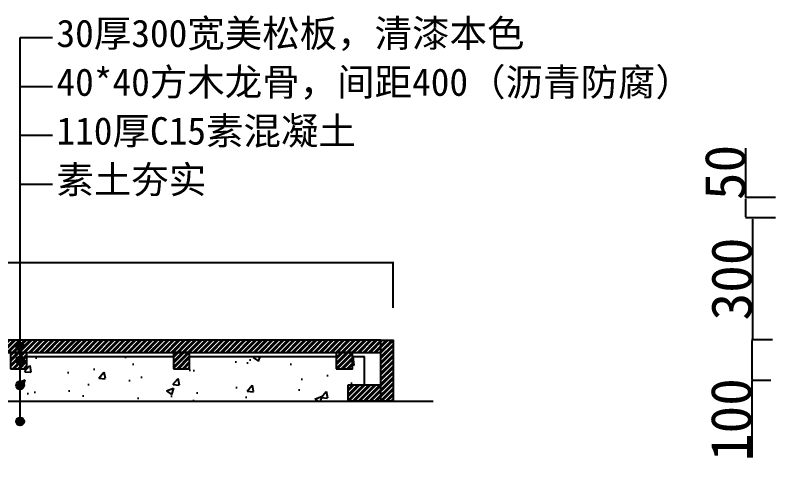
# Model space of a CAD drawing. Extents: x 537 to 24606, y 10245 to 27150.
# Drawn here: x 16613 to 18482, y 25772 to 26881 of the extents above; entities that cross this region are included whole.
import ezdxf

# ---------------------------------------------------------------- set-up
doc = ezdxf.new("R2010")
doc.units = 0
doc.layers.get('DEFPOINTS').update_dxf_attribs({"linetype": 'CONTINUOUS'})
for name, color, linetype in [('建筑', 1, 'CONTINUOUS'), ('标注', 5, 'CONTINUOUS'), ('路', 7, 'CONTINUOUS'), ('铺装', 8, 'CONTINUOUS')]:
    doc.layers.add(name, color=color, linetype=linetype)
doc.styles.get("Standard").update_dxf_attribs({"font": '', "height": 100})
doc.styles.get('STANDARD').set_extended_font_data('KaiTi_GB2312')
doc.dimstyles.new('ISO-25', dxfattribs={"dimtxt": 2.5, "dimasz": 2.5, "dimexe": 1.25, "dimexo": 0.625, "dimtad": 1, "dimtxsty": 'STANDARD', "dimcen": 2.5, "dimazin": 3, "dimtfac": 1, "dimtmove": 0, "dimatfit": 3})

# ---------------------------------------------------------------- blocks, each defined once
blk = doc.blocks.new('*D3')
at = {"layer": 'DEFPOINTS', "color": 0}
for p in [(17541.3, 26272.5), (14511.3, 26160.4), (17541.3, 26160.4)]:
    blk.add_point(p, dxfattribs=at)
at = {"layer": '标注', "color": 0}
for p, q in [((14511.3, 26161.1), (14511.3, 26273.7)), ((14513.8, 26272.5), (17538.8, 26272.5)), ((17541.3, 26161.1), (17541.3, 26273.7))]:
    blk.add_line(p, q, dxfattribs=at)
for points in [[(14513.8, 26272.9), (14513.8, 26272.1), (14511.3, 26272.5)], [(17538.8, 26272.9), (17538.8, 26272.1), (17541.3, 26272.5)]]:
    blk.add_solid(points, dxfattribs=at)
at = {"layer": '标注', "color": 0, "insert": (16026.3, 26335.6), "char_height": 100, "attachment_point": 5}
blk.add_mtext('依尺寸', dxfattribs=at)
blk = doc.blocks.new('*D76')
at = {"layer": 'DEFPOINTS', "color": 0}
for p in [(18474.7, 26081.9), (18423.2, 25981.9), (18470.7, 25981.9)]:
    blk.add_point(p, dxfattribs=at)
at = {"layer": '标注', "color": 0}
for p, q in [((18474.1, 26081.9), (18421.9, 26081.9)), ((18423.2, 26079.4), (18423.2, 25984.4)), ((18470.1, 25981.9), (18421.9, 25981.9)), ((18423.2, 25981.9), (18423.2, 25792.7))]:
    blk.add_line(p, q, dxfattribs=at)
for points in [[(18422.8, 26079.4), (18423.6, 26079.4), (18423.2, 26081.9)], [(18422.8, 25984.4), (18423.6, 25984.4), (18423.2, 25981.9)]]:
    blk.add_solid(points, dxfattribs=at)
at = {"layer": '标注', "color": 0, "insert": (18372.6, 25886), "char_height": 100, "attachment_point": 5, "rotation": 90}
blk.add_mtext('100', dxfattribs=at)
blk = doc.blocks.new('*D77')
at = {"layer": 'DEFPOINTS', "color": 0}
for p in [(18481.9, 26381.9), (18424.4, 26081.9), (18474.7, 26081.9)]:
    blk.add_point(p, dxfattribs=at)
at = {"layer": '标注', "color": 0}
for p, q in [((18481.3, 26381.9), (18423.2, 26381.9)), ((18424.4, 26379.4), (18424.4, 26084.4)), ((18474.1, 26081.9), (18423.2, 26081.9))]:
    blk.add_line(p, q, dxfattribs=at)
for points in [[(18424, 26379.4), (18424.9, 26379.4), (18424.4, 26381.9)], [(18424, 26084.4), (18424.9, 26084.4), (18424.4, 26081.9)]]:
    blk.add_solid(points, dxfattribs=at)
at = {"layer": '标注', "color": 0, "insert": (18373.8, 26231.9), "char_height": 100, "attachment_point": 5, "rotation": 90}
blk.add_mtext('300', dxfattribs=at)
blk = doc.blocks.new('*D78')
at = {"layer": 'DEFPOINTS', "color": 0}
for p in [(18408.4, 26431.9), (18481.9, 26431.9), (18481.9, 26381.9)]:
    blk.add_point(p, dxfattribs=at)
at = {"layer": '标注', "color": 0}
for p, q in [((18408.4, 26431.9), (18408.4, 26553.5)), ((18481.3, 26431.9), (18407.2, 26431.9)), ((18408.4, 26384.4), (18408.4, 26429.4)), ((18481.3, 26381.9), (18407.2, 26381.9))]:
    blk.add_line(p, q, dxfattribs=at)
for points in [[(18408, 26429.4), (18408.8, 26429.4), (18408.4, 26431.9)], [(18408, 26384.4), (18408.8, 26384.4), (18408.4, 26381.9)]]:
    blk.add_solid(points, dxfattribs=at)
at = {"layer": '标注', "color": 0, "insert": (18357.8, 26493.9), "char_height": 100, "attachment_point": 5, "rotation": 90}
blk.add_mtext('50', dxfattribs=at)

msp = doc.modelspace()

# ---------------------------------------------------------------- hatches: boundary and pattern name
at = {"layer": '标注'}
h = msp.add_hatch(color=256, dxfattribs=at)
h.dxf.hatch_style = 1
h.paths.add_polyline_path([(16614.905, 26066.078, 1), (16634.572, 26066.078, 1)])
h = msp.add_hatch(color=256, dxfattribs=at)
h.dxf.hatch_style = 1
h.paths.add_polyline_path([(16614.905, 26031.502, 1), (16634.572, 26031.502, 1)])
h = msp.add_hatch(color=256, dxfattribs=at)
h.dxf.hatch_style = 1
h.paths.add_polyline_path([(16614.905, 25970.328, 1), (16634.572, 25970.328, 1)])
h = msp.add_hatch(color=256, dxfattribs=at)
h.dxf.hatch_style = 1
h.paths.add_polyline_path([(16614.905, 25881.493, 1), (16634.572, 25881.493, 1)])
at = {"layer": '铺装'}
h = msp.add_hatch(dxfattribs=at)
h.set_pattern_fill('ANSI32,_O', color=256)
h.set_pattern_definition([(45, (51988.384, -67504.3285), (-6.7351921, 6.7351921), []), (45, (51992.874, -67504.3285), (-6.7351921, 6.7351921), [])])
h.paths.add_polyline_path([(17511.329, 26081.264), (14541.329, 26081.264), (14541.329, 26051.264), (17511.329, 26051.264)])
h.paths.add_polyline_path([(14541.329, 26081.264), (14511.329, 26081.264), (14511.329, 25931.264), (14541.329, 25931.264)])
h.paths.add_polyline_path([(14621.329, 25971.264), (14541.329, 25971.264), (14541.329, 25931.264), (14621.329, 25931.264)])
h.paths.add_polyline_path([(14641.329, 26051.264), (14601.329, 26051.264), (14601.329, 26011.264), (14641.329, 26011.264)])
h.paths.add_polyline_path([(15041.329, 26051.264), (15001.329, 26051.264), (15001.329, 26011.264), (15041.329, 26011.264)])
h.paths.add_polyline_path([(15441.329, 26051.264), (15401.329, 26051.264), (15401.329, 26011.264), (15441.329, 26011.264)])
h.paths.add_polyline_path([(15841.329, 26051.264), (15801.329, 26051.264), (15801.329, 26011.264), (15841.329, 26011.264)])
h.paths.add_polyline_path([(16241.329, 26051.264), (16201.329, 26051.264), (16201.329, 26011.264), (16241.329, 26011.264)])
h.paths.add_polyline_path([(17041.329, 26051.264), (17001.329, 26051.264), (17001.329, 26011.264), (17041.329, 26011.264)])
h.paths.add_polyline_path([(17441.329, 26051.264), (17401.329, 26051.264), (17401.329, 26011.264), (17441.329, 26011.264)])
h.paths.add_polyline_path([(17541.329, 26081.264), (17511.329, 26081.264), (17511.329, 25931.264), (17541.329, 25931.264)])
h.paths.add_polyline_path([(17511.329, 25971.264), (17471.329, 25971.264), (17471.329, 25931.264), (17511.329, 25931.264)])
h.paths.add_polyline_path([(17471.329, 25971.264), (17431.329, 25971.264), (17431.329, 25931.264), (17471.329, 25931.264)])
h.paths.add_polyline_path([(16641.329, 26041.264), (16601.329, 26041.264), (16601.329, 26011.264), (16641.329, 26011.264)])
h.paths.add_polyline_path([(16641.329, 26051.264), (16601.329, 26051.264), (16601.329, 26041.264), (16641.329, 26041.264)])
h = msp.add_hatch(dxfattribs=at)
h.set_pattern_fill('AR-CONC,_O', color=256)
h.set_pattern_definition([(50, (51988.38, -67504.33), (182.18467, -15.93909), [19.05, -209.55]), (355, (51988.38, -67504.33), (-35.24283, 191.05664), [15.24, -167.64]), (100.451, (52003.57, -67505.66), (146.9425, 175.1167), [16.19, -178.09]), (46.1842, (51988.38, -67453.53), (271.07904, -42.04233), [28.575, -314.325]), (96.6356, (52010.97, -67457.03), (237.4042, 247.42556), [24.285, -267.135]), (351.184, (51988.38, -67453.53), (237.4046, 247.4251), [22.86, -251.46]), (21, (52013.78, -67466.23), (151.61488, -102.26552), [19.05, -209.55]), (326, (52013.78, -67466.23), (61.80203, 184.18797), [15.24, -167.64]), (71.4514, (52026.42, -67474.75), (213.4165, 81.92286), [16.19, -178.09]), (37.5, (51988.384, -67504.33), (3.088603, 84.55504), [0, -165.608, 0, -170.18, 0, -168.275]), (7.5, (51988.38, -67504.33), (66.81966, 100.180575), [0, -97.028, 0, -161.798, 0, -64.135]), (327.5, (51931.74, -67504.33), (135.590595, -5.728744), [0, -63.5, 0, -198.12, 0, -262.89]), (317.5, (51906.34, -67504.33), (148.12918, 25.42649), [0, -82.55, 0, -131.572, 0, -186.69])])
h.paths.add_polyline_path([(15841.329, 26041.264), (15841.329, 26011.264), (15801.329, 26011.264), (15801.329, 26041.264), (15441.329, 26041.264), (15441.329, 26011.264), (15401.329, 26011.264), (15401.329, 26041.264), (15041.329, 26041.264), (15041.329, 26011.264), (15001.329, 26011.264), (15001.329, 26041.264), (14641.329, 26041.264), (14641.329, 26011.264), (14601.329, 26011.264), (14601.329, 26041.264), (14581.329, 26041.264), (14581.329, 25971.264), (14621.329, 25971.264), (14621.329, 25931.264), (17431.329, 25931.264), (17431.329, 25971.264), (17471.329, 25971.264), (17471.329, 26041.264), (17441.329, 26041.264), (17441.329, 26011.264), (17401.329, 26011.264), (17401.329, 26041.264), (17041.329, 26041.264), (17041.329, 26011.264), (17001.329, 26011.264), (17001.329, 26041.264), (16641.329, 26041.264), (16641.329, 26011.264), (16601.329, 26011.264), (16601.329, 26041.264), (16241.329, 26041.264), (16241.329, 26011.264), (16201.329, 26011.264), (16201.329, 26041.264)])

# ---------------------------------------------------------------- linework, layer by layer
at = {"layer": '建筑'}
msp.add_line((14409.249, 25931.264), (17639.866, 25931.264), dxfattribs=at)
at = {"layer": '标注'}
for p, q in [((16624.738, 26825.472), (16704.203, 26825.472)), ((16624.738, 25881.493), (16624.738, 26825.472)), ((16624.738, 26705.472), (16704.203, 26705.472)), ((16624.738, 26585.472), (16704.203, 26585.472)), ((16624.738, 26465.472), (16704.203, 26465.472))]:
    msp.add_line(p, q, dxfattribs=at)
for centre in [(16624.738, 26066.078), (16624.738, 26031.502), (16624.738, 25970.328), (16624.738, 25881.493)]:
    msp.add_circle(centre, 9.833, dxfattribs=at)
at = {"layer": '路'}
for p, q in [((16641.329, 26041.264), (17001.329, 26041.264)), ((17041.329, 26041.264), (17401.329, 26041.264)), ((17441.329, 26041.264), (17471.329, 26041.264)), ((17471.329, 25971.264), (17471.329, 26041.264)), ((17431.329, 25931.264), (17431.329, 25971.264)), ((17431.329, 25971.264), (17511.329, 25971.264)), ((17511.329, 25931.264), (17431.329, 25931.264))]:
    msp.add_line(p, q, dxfattribs=at)
for points in [[(14541.329, 26051.264), (17511.329, 26051.264), (17511.329, 26081.264), (14541.329, 26081.264)], [(17541.329, 25931.264), (17511.329, 25931.264), (17511.329, 26081.264), (17541.329, 26081.264)], [(16601.329, 26011.264), (16641.329, 26011.264), (16641.329, 26051.264), (16601.329, 26051.264)], [(17001.329, 26011.264), (17041.329, 26011.264), (17041.329, 26051.264), (17001.329, 26051.264)], [(17401.329, 26011.264), (17441.329, 26011.264), (17441.329, 26051.264), (17401.329, 26051.264)]]:
    msp.add_lwpolyline(points, close=True, dxfattribs=at)

# ---------------------------------------------------------------- texts
at = {"layer": '标注', "char_height": 67.5, "attachment_point": 1}
for s, insert, width in [('30厚300宽美松板，清漆本色', (16713.911, 26869.85), 1800), ('40*40方木龙骨，间距400（沥青防腐）', (16713.911, 26749.85), 1800), ('110厚C15素混凝土', (16713.911, 26629.85), 1800), ('素土夯实', (16713.911, 26509.85), 540)]:
    msp.add_mtext(s, dxfattribs=dict(at, insert=insert, width=width))

# ---------------------------------------------------------------- dimensions: what is measured, and where the dimension line sits
at = {"layer": '标注'}
for base, p1, p2, picture, middle in [((18408.419, 26431.871), (18481.945, 26381.871), (18481.945, 26431.871), '*D78', (18357.794, 26493.915)), ((18424.45, 26081.871), (18481.945, 26381.871), (18474.728, 26081.871), '*D77', (18373.825, 26231.871)), ((18423.2, 25981.871), (18474.728, 26081.871), (18470.7, 25981.871), '*D76', (18372.575, 25886.044))]:
    dim = msp.add_linear_dim(base=base, p1=p1, p2=p2, angle=90, dimstyle='ISO-25', dxfattribs=at)
    dim.commit()
    dim.dimension.update_dxf_attribs({"geometry": picture, "text_midpoint": middle})
dim = msp.add_linear_dim(base=(17541.329, 26272.495), p1=(14511.329, 26160.434), p2=(17541.329, 26160.434), text='依尺寸', dimstyle='ISO-25', dxfattribs=at)
dim.commit()
dim.dimension.update_dxf_attribs({"geometry": '*D3', "text_midpoint": (16026.329, 26335.552)})

doc.saveas('drawing.dxf')
